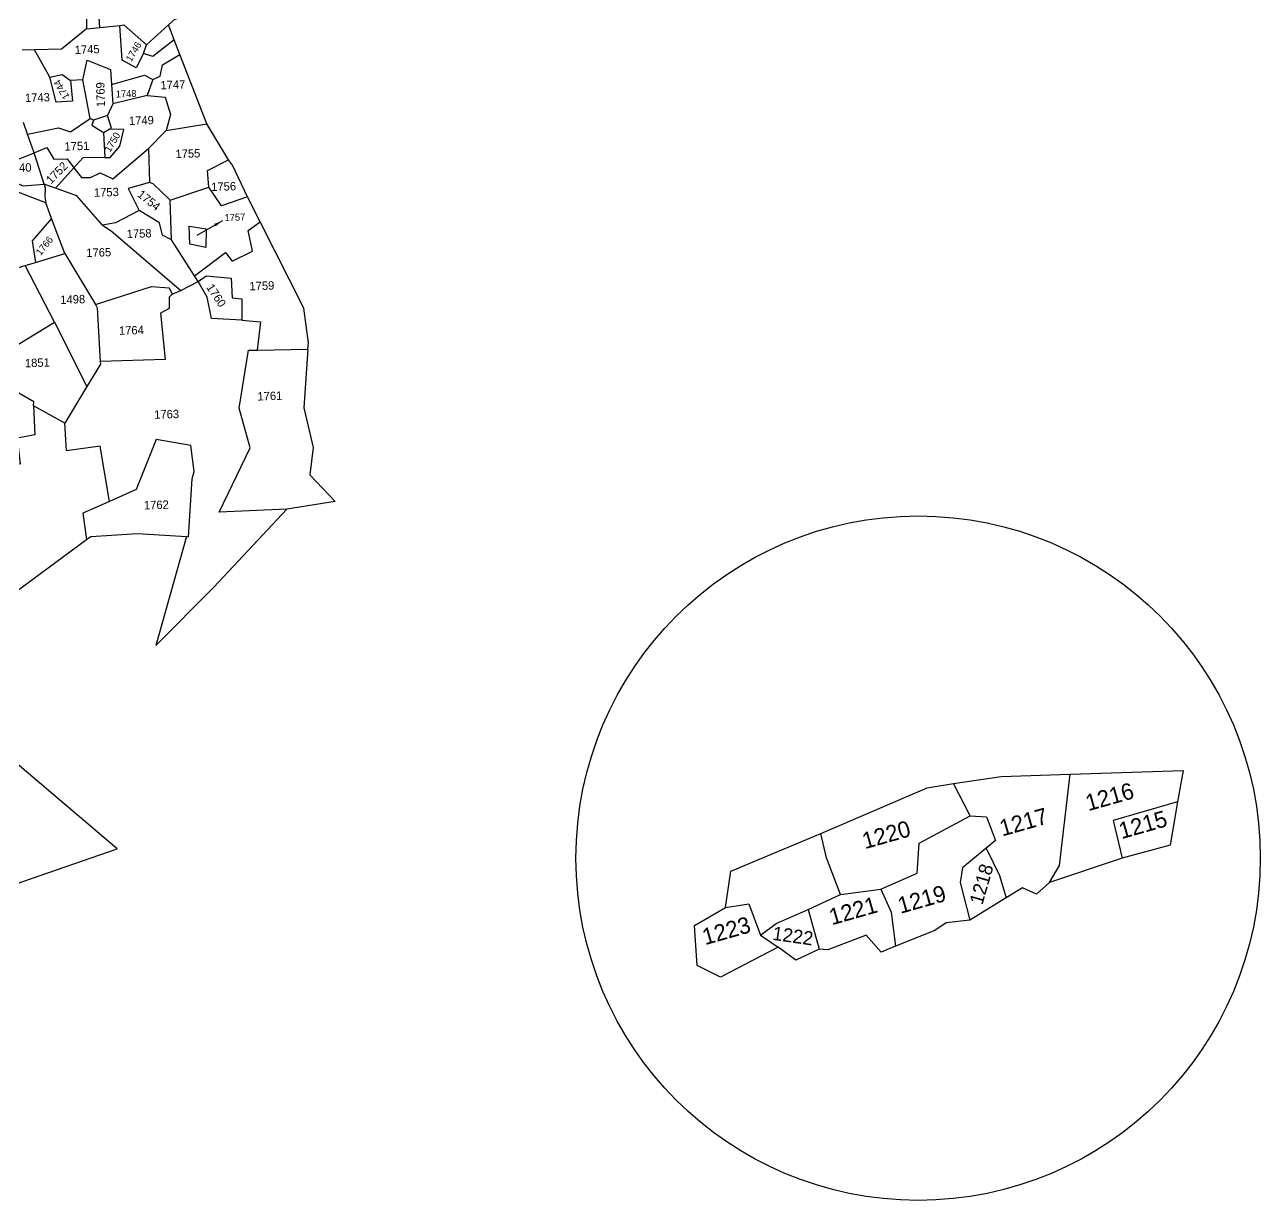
# Model space of a CAD drawing. Header units: metres. Extents: x 261324 to 273196, y 2168580 to 2176145.
# Drawn here: x 263277 to 264357, y 2168718 to 2169745 of the extents above; entities that cross this region are included whole.
import ezdxf

# ---------------------------------------------------------------- set-up
doc = ezdxf.new("R2010")
doc.units = ezdxf.units.M
for name, color, linetype in [('011', 3, 'Continuous'), ('POLY_PARCEL', 6, 'Continuous'), ('POLY_ROAD', 30, 'Continuous'), ('SYM_ARROW', 1, 'Continuous'), ('TEXT_PARCEL', 7, 'Continuous')]:
    doc.layers.add(name, color=color, linetype=linetype)
doc.styles.get("Standard").update_dxf_attribs({"font": 'simplex.shx'})
doc.styles.add('TEXT_MAP', font='KRDEV050.TTF', dxfattribs={"height": 1.8})
doc.dimstyles.get("Standard").update_dxf_attribs({"dimtxt": 0.18, "dimasz": 0.18, "dimexe": 0.18, "dimexo": 0.0625, "dimgap": 0.09, "dimtad": 0, "dimtih": 1, "dimtoh": 1, "dimdec": 4, "dimzin": 0, "dimdsep": 46, "dimtxsty": 'Standard', "dimcen": 0.09, "dimadec": 0, "dimazin": 0, "dimtfac": 1, "dimtdec": 4, "dimtofl": 0, "dimtmove": 0, "dimatfit": 3, "dimfxl": 1, "dimtolj": 1, "dimtzin": 0, "dimarcsym": 0})

# ---------------------------------------------------------------- blocks, each defined once
blk = doc.blocks.new('TWA')
at = {"layer": 'POLY_PARCEL'}
for points in [[(94.72, 67.37), (107.29, 69.24), (110.19, 68.95)], [(111.05, 65.06), (110.19, 68.95)], [(110.19, 68.95), (115.43, 68.35), (122.78, 66.67)], [(82.56, 62.22), (84.15, 65.91), (94.72, 67.37)], [(95.12, 60.36), (94.65, 64.65), (94.72, 67.37)], [(117.57, 55.81), (119.1, 57.31), (122.78, 66.67)], [(122.78, 66.67), (134.85, 63.91), (133.38, 60.74)], [(99.53, 59.79), (103.84, 60.48), (104.87, 63.62), (111.05, 65.06)], [(111.05, 65.06), (112.74, 64.49), (113.05, 61.75), (111.85, 61.2)], [(87.04, 56.53), (80.1, 54.99), (77.95, 56.88), (78.8, 61.17), (82.56, 62.22)], [(82.56, 62.22), (85.15, 61.95), (85.51, 58.32)], [(111.85, 61.2), (108.77, 59.79), (108.13, 58.3), (108.09, 54.05)], [(111.85, 61.2), (112.49, 57.93), (112.55, 55.39)], [(85.51, 58.32), (87.48, 59.11), (91.26, 59.69)], [(91.26, 59.69), (95.12, 60.36)], [(91.26, 59.69), (91.32, 55.18)], [(95.12, 60.36), (99.53, 59.79)], [(99.53, 59.79), (100, 57.09), (99.5, 53.35)], [(133.38, 60.74), (126.05, 60.58), (125.94, 56.34)], [(133.38, 60.74), (131.4, 56.36), (125.94, 56.34)], [(85.51, 58.32), (87.04, 56.53)], [(91.32, 55.18), (88.56, 54.65), (87.04, 56.53)], [(117.57, 55.81), (115.88, 54.92), (114.55, 55.98), (112.55, 55.39)], [(125.94, 56.34), (117.57, 55.81)], [(99.5, 53.35), (97.8, 53.11), (96.69, 55.35), (92.22, 54.85), (91.32, 55.18)], [(108.09, 54.05), (105.5, 54.4), (104.1, 53.9), (99.5, 53.35)], [(112.55, 55.39), (108.09, 54.05)]]:
    blk.add_lwpolyline(points, dxfattribs=at)
at = {"layer": 'TEXT_PARCEL', "style": 'TEXT_MAP'}
for s, height, rotation, p in [('1220', 1.8, 1.0285, (98.97, 64.48)), ('1217', 1.8, 1.0285, (113.86, 61.98)), ('1216', 1.8, 1.0285, (123.68, 62.25)), ('1223', 1.8, 1.0285, (79.35, 58.79)), ('1218', 1.5, 59.0129, (109.82, 55.23)), ('1215', 1.8, 1.0285, (126.42, 58.36)), ('1222', 1.5, 337.0743, (86.57, 57.5)), ('1221', 1.8, 1.0285, (93.33, 57.35)), ('1219', 1.8, 1.0285, (100.92, 56.64))]:
    blk.add_text(s, height=height, rotation=rotation, dxfattribs=at).set_placement(p)
blk = doc.blocks.new('TEXTARROW')
blk.add_leader([(0, 0), (8.64, 0)], dimstyle='Standard', override={"dimtxt": 2.5, "dimasz": 2.5, "dimexe": 1.25, "dimexo": 0.625, "dimgap": 0.625, "dimtad": 1, "dimtih": 0, "dimtoh": 0, "dimzin": 8, "dimcen": 2.5, "dimtofl": 1})
blk = doc.blocks.new('SD')
at = {"layer": 'POLY_PARCEL'}
for points in [[(263331.8, 2164640.4), (263332, 2164617.5)], [(263343.8, 2164618.7), (263342.5, 2164640.9)], [(263343.8, 2164618.7), (263361.7, 2164620.6)], [(263361.7, 2164620.6), (263365.5, 2164621), (263385.7, 2164603.3)], [(263382.9, 2164595.5), (263376.5, 2164582.5), (263363.8, 2164589.4), (263361.7, 2164620.6)], [(263385.7, 2164603.3), (263405.3, 2164621.1)], [(263405.3, 2164621.1), (263411.1, 2164626.3), (263416.9, 2164627.7)], [(263410.5, 2164607.8), (263405.3, 2164621.1)], [(263332, 2164617.5), (263309.4, 2164599.4), (263285.4, 2164598.8)], [(263332, 2164617.5), (263343.8, 2164618.7)], [(263285.4, 2164598.8), (263274.3, 2164598.5)], [(263299.1, 2164574.4), (263285.4, 2164598.8)], [(263410.5, 2164607.8), (263391.3, 2164592.7), (263382.9, 2164595.5)], [(263382.9, 2164595.5), (263385.7, 2164603.3)], [(263415.6, 2164594.6), (263410.5, 2164607.8)], [(263328.6, 2164571.8), (263332.5, 2164589.5), (263353.3, 2164581.1), (263354.2, 2164567.6)], [(263391.4, 2164572.1), (263397.9, 2164575.3), (263400, 2164585.3), (263415.6, 2164594.6)], [(263439.6, 2164532.5), (263415.6, 2164594.6)], [(263299.1, 2164574.4), (263310, 2164576.7), (263317.5, 2164571.3)], [(263354.2, 2164567.6), (263383.8, 2164576.1), (263391.4, 2164572.1)], [(263317.5, 2164571.3), (263319.4, 2164552.9), (263304.6, 2164551.8), (263299.1, 2164574.4)], [(263328.6, 2164571.8), (263317.5, 2164571.3)], [(263335.1, 2164537.4), (263328.6, 2164571.8)], [(263354.2, 2164567.6), (263355.4, 2164550.5)], [(263391.4, 2164572.1), (263386.2, 2164557.9)], [(263386.2, 2164557.9), (263355.4, 2164550.5)], [(263386.2, 2164557.9), (263402.3, 2164556.2), (263407.1, 2164540.8), (263403.2, 2164526.5)], [(263355.4, 2164550.5), (263350.7, 2164539.9)], [(263279.1, 2164523.4), (263275.5, 2164533.8)], [(263279.1, 2164523.4), (263306.8, 2164529.1), (263317.4, 2164525.4), (263335.1, 2164537.4)], [(263338.2, 2164535.7), (263335.1, 2164537.4)], [(263338.2, 2164535.7), (263336.5, 2164531.2), (263347.1, 2164524.8)], [(263350.7, 2164539.9), (263338.2, 2164535.7)], [(263352.2, 2164527.6), (263354.3, 2164528.7), (263350.7, 2164539.9)], [(263403.2, 2164526.5), (263439.6, 2164532.5)], [(263459.1, 2164500.1), (263439.6, 2164532.5)], [(263284.9, 2164506.6), (263279.1, 2164523.4)], [(263347.1, 2164524.8), (263352.2, 2164527.6)], [(263347.1, 2164524.8), (263348.4, 2164502.3)], [(263348.4, 2164502.3), (263352.9, 2164502.4), (263361.7, 2164512.4), (263365.3, 2164527.4), (263352.2, 2164527.6)], [(263403.2, 2164526.5), (263387.4, 2164510.4)], [(263284.9, 2164506.6), (263296.3, 2164511.3), (263302.5, 2164500.9), (263314.4, 2164501.3), (263320.6, 2164493.2)], [(263320.6, 2164493.2), (263327.4, 2164484.5), (263335.3, 2164484.6), (263344, 2164488.5), (263355.3, 2164483.3), (263387.4, 2164510.4)], [(263387.4, 2164510.4), (263388.2, 2164479.8)], [(263240.4, 2164505.2), (263250.8, 2164506.1), (263254.5, 2164500.2), (263266.4, 2164499), (263284.9, 2164506.6)], [(263293.8, 2164478.4), (263284.9, 2164506.6)], [(263348.4, 2164502.3), (263328.5, 2164502), (263320.6, 2164493.2)], [(263441.4, 2164475.6), (263440.2, 2164490.6), (263459.1, 2164500.1)], [(263475.9, 2164467.2), (263462.5, 2164495.3), (263459.1, 2164500.1)], [(263320.6, 2164493.2), (263304, 2164474.8)], [(263304, 2164474.8), (263293.8, 2164478.4)], [(263388.2, 2164479.8), (263369.2, 2164474.6), (263379.1, 2164454.8)], [(263406.9, 2164464.2), (263391.4, 2164478.8), (263388.2, 2164479.8)], [(263406.9, 2164464.2), (263441.4, 2164475.6)], [(263475.9, 2164467.2), (263452.8, 2164458.9), (263441.4, 2164475.6)], [(263346.1, 2164441.8), (263323.2, 2164468), (263304, 2164474.8)], [(263407.8, 2164428.5), (263406.9, 2164464.2)], [(263487.2, 2164444.8), (263475.9, 2164467.2)], [(263300.6, 2164447.9), (263295.5, 2164461.8)], [(263379.1, 2164454.8), (263357.9, 2164443.9), (263346.1, 2164441.8)], [(263407.8, 2164428.5), (263399.9, 2164432.9), (263397.2, 2164443.9), (263379.1, 2164454.8)], [(263300.6, 2164447.9), (263283, 2164427.7), (263286, 2164408.5)], [(263312.3, 2164416.5), (263300.6, 2164447.9)], [(263428.6, 2164396.3), (263456.2, 2164417.1), (263462.1, 2164409.5), (263480.4, 2164418.4), (263476.5, 2164436.9), (263487.2, 2164444.8)], [(263529.9, 2164330.7), (263530.6, 2164336.4), (263526.4, 2164367.3), (263487.2, 2164444.8)], [(263346.1, 2164441.8), (263353.9, 2164436.8), (263416.2, 2164383.1)], [(263424.3, 2164424.8), (263423.9, 2164440.8), (263438.9, 2164438.4), (263438.6, 2164421.8), (263424.3, 2164424.8)], [(263428.6, 2164396.3), (263407.8, 2164428.5)], [(263286, 2164408.5), (263312.3, 2164416.5)], [(263312.3, 2164416.5), (263339.7, 2164370.6)], [(263217.9, 2164387.7), (263277, 2164405.7)], [(263277, 2164405.7), (263286, 2164408.5)], [(263303.1, 2164355), (263277, 2164405.7)], [(263339.7, 2164370.6), (263389.9, 2164386.7), (263405.8, 2164385.5), (263408.6, 2164379.8)], [(263416.2, 2164383.1), (263431.9, 2164391.3)], [(263431.9, 2164391.3), (263428.6, 2164396.3)], [(263431.9, 2164391.3), (263439, 2164396.3), (263461.2, 2164394.1), (263462.2, 2164376.6), (263470.8, 2164375.8), (263470.8, 2164356.7)], [(263470.8, 2164356.7), (263443.8, 2164358), (263439.7, 2164377.2), (263431.9, 2164391.3)], [(263408.6, 2164379.8), (263405.9, 2164377.3), (263405.8, 2164367.2), (263398.1, 2164362.8), (263402.3, 2164321.4), (263344.1, 2164319.8)], [(263408.6, 2164379.8), (263416.2, 2164383.1)], [(263339.7, 2164370.6), (263341.4, 2164367.8), (263344.1, 2164319.8)], [(263247.3, 2164314.8), (263244.4, 2164319.1), (263303.1, 2164355)], [(263303.1, 2164355), (263332, 2164297.4)], [(263470.8, 2164356.7), (263487.6, 2164355.2), (263484.6, 2164329.8)], [(263510.9, 2164187.4), (263450.3, 2164184.8), (263478.1, 2164242.4), (263468.5, 2164277.7), (263476.7, 2164329.7), (263484.6, 2164329.8)], [(263484.6, 2164329.8), (263529.9, 2164330.7)], [(263529.9, 2164330.7), (263526.3, 2164278), (263534.7, 2164242.7), (263531.7, 2164218.2), (263554.3, 2164194.3), (263510.9, 2164187.4)], [(263344.1, 2164319.8), (263344.2, 2164317.4), (263332, 2164297.4)], [(263284.2, 2164279.9), (263284.4, 2164283.6), (263259.9, 2164298.1)], [(263332, 2164297.4), (263312.2, 2164264.6)], [(263284.2, 2164279.9), (263285.4, 2164254.1), (263269.7, 2164251.1), (263272.3, 2164228), (263244.5, 2164219.5)], [(263312.2, 2164264.6), (263284.2, 2164279.9)], [(263352.1, 2164194.4), (263343.9, 2164243.8), (263313.8, 2164239.7), (263312.2, 2164264.6)], [(263421.2, 2164162.9), (263422.9, 2164162.7), (263426.3, 2164214.6), (263428.1, 2164221), (263425, 2164244.4), (263394.1, 2164249.7), (263376, 2164205.2), (263352.1, 2164194.4)], [(263352.1, 2164194.4), (263328.4, 2164183.8), (263331.7, 2164160.2)], [(263421.2, 2164162.9), (263393.7, 2164065.3), (263445.6, 2164117.7), (263510.9, 2164187.4)], [(263331.7, 2164160.2), (263335.6, 2164163.1), (263377.3, 2164165.8), (263421.2, 2164162.9)], [(263204, 2164063.4), (263216.5, 2164077.7), (263247.8, 2164098.7), (263331.7, 2164160.2)], [(263244, 2163843.6), (263358.9, 2163883.4), (263231.6, 2163991.5)]]:
    blk.add_lwpolyline(points, dxfattribs=at)
at = {"layer": 'POLY_ROAD'}
for points in [[(263240, 2164487.2), (263246.8, 2164488.4), (263275.2, 2164477.1), (263293.8, 2164478.4)], [(263295.5, 2164461.8), (263246.7, 2164480.4), (263227, 2164477.5), (263193.1, 2164457.5), (263171.5, 2164459.6), (263158.4, 2164474), (263144.8, 2164478.5), (263141.2, 2164482.7)], [(263293.8, 2164478.4), (263294.8, 2164475.2), (263294.5, 2164467.2), (263295.5, 2164461.8)]]:
    blk.add_lwpolyline(points, dxfattribs=at)
at = {"layer": 'SYM_ARROW', "xscale": 3.063514573622353, "yscale": 3.063514573622353, "zscale": 3.063514573622353, "rotation": 210.0051227788837}
blk.add_blockref('TEXTARROW', (263453.5, 2164445.6), dxfattribs=at)
at = {"layer": 'TEXT_PARCEL', "style": 'TEXT_MAP'}
for s, height, rotation, p in [('1745', 7.5, 1.9239, (263321.5, 2164595)), ('1746', 6.25, 59.228, (263372, 2164587.5)), ('1744', 6.25, 120.2058, (263317, 2164556.7)), ('1769', 7.5, 91.9239, (263348.6, 2164547.6)), ('1747', 7.5, 1.9239, (263398.2, 2164563.3)), ('1743', 7.5, 1.9239, (263276.9, 2164552)), ('1748', 6.25, 1.9239, (263358.2, 2164556)), ('1749', 7.5, 1.9239, (263370, 2164531.4)), ('1750', 6.25, 59.228, (263352.9, 2164506.5)), ('1751', 7.5, 1.9239, (263312.2, 2164508.5)), ('1755', 7.5, 1.9239, (263411.6, 2164501.7)), ('1740', 7.5, 1.9239, (263260.4, 2164489.1)), ('1752', 7.5, 45.5532, (263300.1, 2164478.1)), ('1753', 7.5, 1.9239, (263338.6, 2164467.1)), ('1756', 7.5, 1.9239, (263443.6, 2164472.2)), ('1754', 7.5, 321.4466, (263376.7, 2164468)), ('1757', 6.25, 1.9239, (263455.5, 2164445.3)), ('1766', 6.25, 51.1, (263290.7, 2164414.1)), ('1758', 7.5, 1.9239, (263367.9, 2164430.1)), ('1765', 7.5, 1.9239, (263331.7, 2164413.2)), ('1760', 7.5, 303.7179, (263438.7, 2164386)), ('1759', 7.5, 1.9239, (263477.8, 2164383.3)), ('1498', 7.5, 1.9239, (263308.4, 2164371.2)), ('1764', 7.5, 1.9239, (263360.9, 2164343.5)), ('1851', 7.5, 1.9239, (263276.7, 2164314.5)), ('1761', 7.5, 1.9239, (263484.9, 2164284.6)), ('1763', 7.5, 1.9239, (263392.4, 2164268.3)), ('1762', 7.5, 1.9239, (263383.2, 2164187.1))]:
    blk.add_text(s, height=height, rotation=rotation, dxfattribs=at).set_placement(p)

msp = doc.modelspace()

# ---------------------------------------------------------------- linework, layer by layer
at = {"layer": '011'}
msp.add_circle((264058, 2169016.5), 299, dxfattribs=at)

# ---------------------------------------------------------------- block references
for name, p, xscale, yscale, zscale, rotation in [('SD', (7785.1, 57357.1), 0.9757903209053062, 0.9757903209053062, 0.9757903209053062, 0.03826192417426014), ('TWA', (263379.5, 2168325.1), 7.979166037174704, 7.979166037174704, 7.979166037174704, 14.80512056899737)]:
    msp.add_blockref(name, p, dxfattribs=dict(xscale=xscale, yscale=yscale, zscale=zscale, rotation=rotation))

doc.saveas('drawing.dxf')
